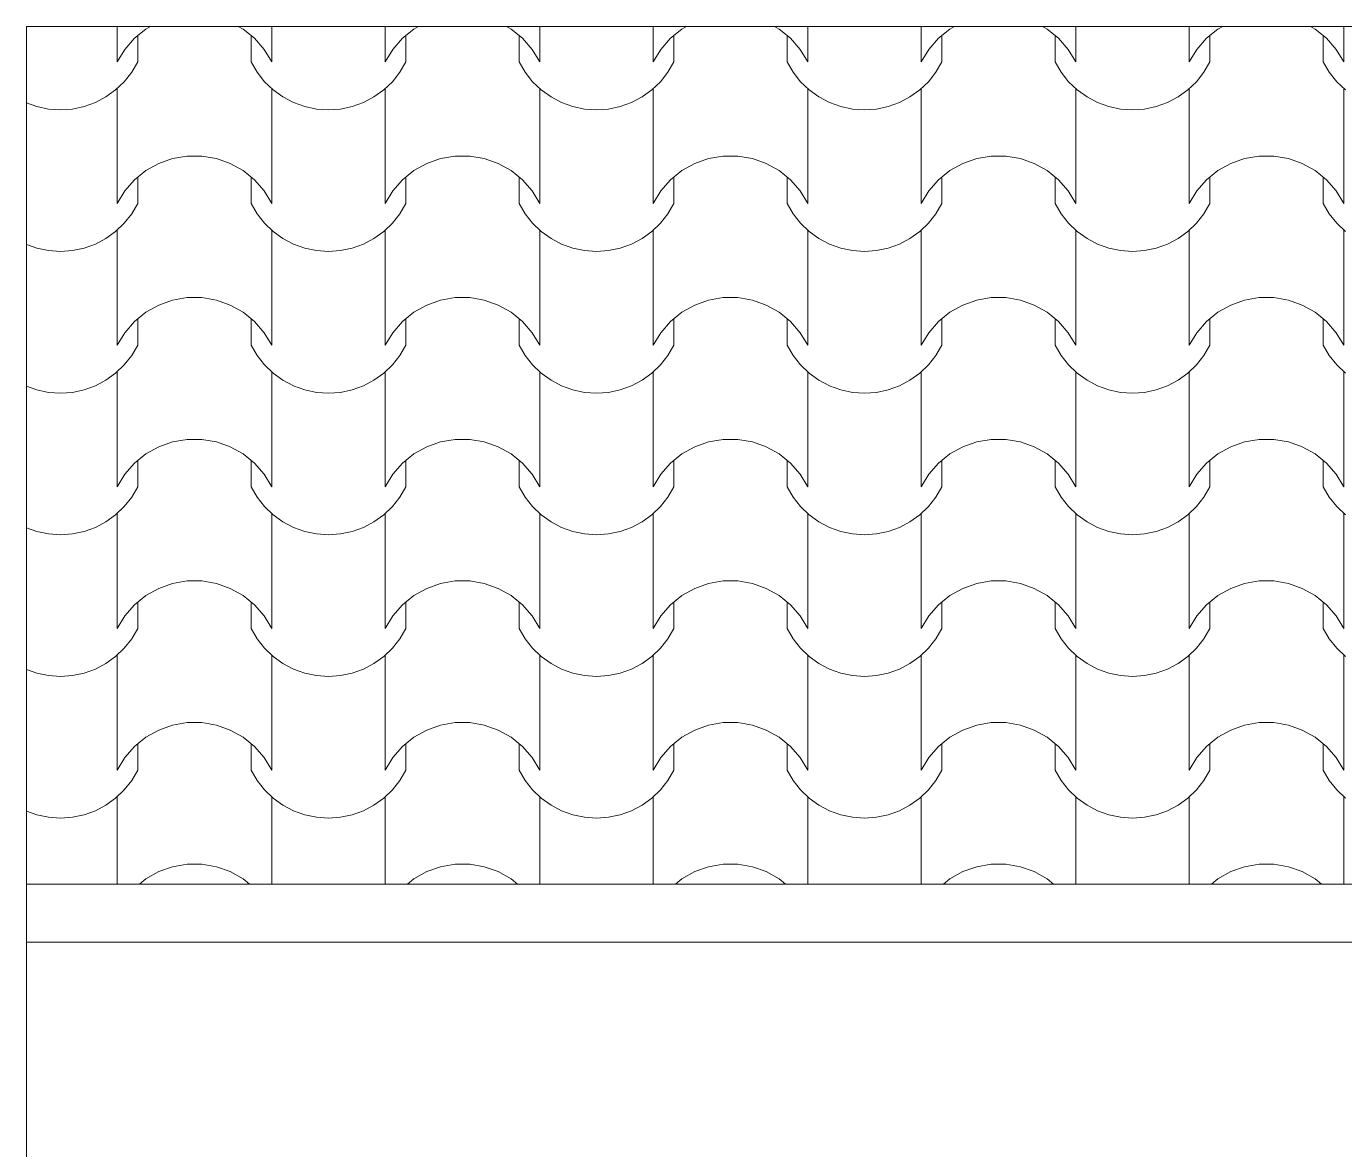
# Model space of a CAD drawing. Header units: millimetres. Extents: x 318905 to 439572, y -5133 to 105868.
# Drawn here: x 430240 to 431639, y 1791 to 2984 of the extents above; entities that cross this region are included whole.
import ezdxf

# ---------------------------------------------------------------- set-up
doc = ezdxf.new("R2010")
doc.units = ezdxf.units.MM
doc.header["$MEASUREMENT"] = 0
for name, color, linetype, lineweight in [('0_Stylo_No__1', 7, 'Continuous', 5), ('2D -  Dessin général_Stylo_No__1', 7, 'Continuous', 5), ('2D -  Dessin général_Stylo_No__2', 8, 'Continuous', 5)]:
    doc.layers.add(name, color=color, linetype=linetype, lineweight=lineweight)
doc.layers.add('OMBRES_Stylo_No__82', color=7, linetype='Continuous', lineweight=13, true_color=0xaaaaaa)

# ---------------------------------------------------------------- blocks, each defined once
blk = doc.blocks.new('*X113')
at = {"layer": 'OMBRES_Stylo_No__82', "linetype": 'Continuous'}
for p, q in [((430336.1, 2983.5), (430336.1, 2945.8)), ((430366.7, 2980.7), (430354.5, 2970.9)), ((430371.7, 2983.5), (430366.7, 2980.7)), ((430469.8, 2980.7), (430464.8, 2983.5)), ((430481.9, 2970.9), (430469.8, 2980.7)), ((430500.4, 2983.5), (430500.4, 2945.8)), ((430620.6, 2983.5), (430620.6, 2945.8)), ((430651.1, 2980.7), (430639, 2970.9)), ((430656.2, 2983.5), (430651.1, 2980.7)), ((430754.3, 2980.7), (430749.3, 2983.5)), ((430766.4, 2970.9), (430754.3, 2980.7)), ((430784.8, 2983.5), (430784.8, 2945.8)), ((430905.1, 2983.5), (430905.1, 2945.8)), ((430935.6, 2980.7), (430923.5, 2970.9)), ((430940.6, 2983.5), (430935.6, 2980.7)), ((431038.8, 2980.7), (431033.8, 2983.5)), ((431050.9, 2970.9), (431038.8, 2980.7)), ((431069.3, 2983.5), (431069.3, 2945.8)), ((431189.6, 2983.5), (431189.6, 2945.8)), ((431220.1, 2980.7), (431208, 2970.9)), ((431225.1, 2983.5), (431220.1, 2980.7)), ((431323.3, 2980.7), (431318.2, 2983.5)), ((431335.4, 2970.9), (431323.3, 2980.7)), ((431353.8, 2983.5), (431353.8, 2945.8)), ((431474, 2983.5), (431474, 2945.8)), ((431504.6, 2980.7), (431492.5, 2970.9)), ((431509.6, 2983.5), (431504.6, 2980.7)), ((431607.7, 2980.7), (431602.7, 2983.5)), ((431619.9, 2970.9), (431607.7, 2980.7)), ((431638.3, 2983.5), (431638.3, 2945.8)), ((430354.5, 2970.9), (430344.3, 2959.1)), ((430358.1, 2973.8), (430358.1, 2945.8)), ((430478.4, 2973.8), (430478.4, 2945.8)), ((430492.2, 2959.1), (430481.9, 2970.9)), ((430639, 2970.9), (430628.7, 2959.1)), ((430642.6, 2973.8), (430642.6, 2945.8)), ((430762.8, 2973.8), (430762.8, 2945.8)), ((430776.7, 2959.1), (430766.4, 2970.9)), ((430923.5, 2970.9), (430913.2, 2959.1)), ((430927.1, 2973.8), (430927.1, 2945.8)), ((431047.3, 2973.8), (431047.3, 2945.8)), ((431061.2, 2959.1), (431050.9, 2970.9)), ((431208, 2970.9), (431197.7, 2959.1)), ((431211.6, 2973.8), (431211.6, 2945.8)), ((431331.8, 2973.8), (431331.8, 2945.8)), ((431345.7, 2959.1), (431335.4, 2970.9)), ((431492.5, 2970.9), (431482.2, 2959.1)), ((431496, 2973.8), (431496, 2945.8)), ((431616.3, 2973.8), (431616.3, 2945.8)), ((431630.1, 2959.1), (431619.9, 2970.9)), ((430344.3, 2959.1), (430336.1, 2945.8)), ((430500.4, 2945.8), (430492.2, 2959.1)), ((430628.7, 2959.1), (430620.6, 2945.8)), ((430784.8, 2945.8), (430776.7, 2959.1)), ((430913.2, 2959.1), (430905.1, 2945.8)), ((431069.3, 2945.8), (431061.2, 2959.1)), ((431197.7, 2959.1), (431189.6, 2945.8)), ((431353.8, 2945.8), (431345.7, 2959.1)), ((431482.2, 2959.1), (431474, 2945.8)), ((431638.3, 2945.8), (431630.1, 2959.1)), ((430351.7, 2934.8), (430358.1, 2945.8)), ((430478.4, 2945.8), (430484.8, 2934.8)), ((430636.2, 2934.8), (430642.6, 2945.8)), ((430762.8, 2945.8), (430769.3, 2934.8)), ((430920.6, 2934.8), (430927.1, 2945.8)), ((431047.3, 2945.8), (431053.8, 2934.8)), ((431205.1, 2934.8), (431211.6, 2945.8)), ((431331.8, 2945.8), (431338.2, 2934.8)), ((431489.6, 2934.8), (431496, 2945.8)), ((431616.3, 2945.8), (431622.7, 2934.8)), ((430334.6, 2916.1), (430343.8, 2924.8)), ((430343.8, 2924.8), (430351.7, 2934.8)), ((430484.8, 2934.8), (430492.7, 2924.8)), ((430492.7, 2924.8), (430501.9, 2916.1)), ((430619.1, 2916.1), (430628.3, 2924.8)), ((430628.3, 2924.8), (430636.2, 2934.8)), ((430769.3, 2934.8), (430777.2, 2924.8)), ((430777.2, 2924.8), (430786.4, 2916.1)), ((430903.6, 2916.1), (430912.8, 2924.8)), ((430912.8, 2924.8), (430920.6, 2934.8)), ((431053.8, 2934.8), (431061.6, 2924.8)), ((431061.6, 2924.8), (431070.8, 2916.1)), ((431188, 2916.1), (431197.2, 2924.8)), ((431197.2, 2924.8), (431205.1, 2934.8)), ((431338.2, 2934.8), (431346.1, 2924.8)), ((431346.1, 2924.8), (431355.3, 2916.1)), ((431472.5, 2916.1), (431481.7, 2924.8)), ((431481.7, 2924.8), (431489.6, 2934.8)), ((431622.7, 2934.8), (431630.6, 2924.8)), ((431630.6, 2924.8), (431639.8, 2916.1)), ((430324.3, 2908.7), (430334.6, 2916.1)), ((430336.1, 2917.4), (430336.1, 2856.4)), ((430500.4, 2917.4), (430500.4, 2856.4)), ((430501.9, 2916.1), (430512.2, 2908.7)), ((430608.8, 2908.7), (430619.1, 2916.1)), ((430620.6, 2917.4), (430620.6, 2856.4)), ((430784.8, 2917.4), (430784.8, 2856.4)), ((430786.4, 2916.1), (430796.7, 2908.7)), ((430893.3, 2908.7), (430903.6, 2916.1)), ((430905.1, 2917.4), (430905.1, 2856.4)), ((431069.3, 2917.4), (431069.3, 2856.4)), ((431070.8, 2916.1), (431081.1, 2908.7)), ((431177.7, 2908.7), (431188, 2916.1)), ((431189.6, 2917.4), (431189.6, 2856.4)), ((431353.8, 2917.4), (431353.8, 2856.4)), ((431355.3, 2916.1), (431365.6, 2908.7)), ((431462.2, 2908.7), (431472.5, 2916.1)), ((431474, 2917.4), (431474, 2856.4)), ((431638.3, 2917.4), (431638.3, 2856.4)), ((430239.8, 2902.4), (430250.9, 2898.4)), ((430250.9, 2898.4), (430263.3, 2895.8)), ((430288.7, 2895.8), (430301.1, 2898.4)), ((430301.1, 2898.4), (430313.1, 2902.7)), ((430313.1, 2902.7), (430324.3, 2908.7)), ((430512.2, 2908.7), (430523.4, 2902.7)), ((430523.4, 2902.7), (430535.4, 2898.4)), ((430535.4, 2898.4), (430547.8, 2895.8)), ((430573.2, 2895.8), (430585.6, 2898.4)), ((430585.6, 2898.4), (430597.5, 2902.7)), ((430597.5, 2902.7), (430608.8, 2908.7)), ((430796.7, 2908.7), (430807.9, 2902.7)), ((430807.9, 2902.7), (430819.9, 2898.4)), ((430819.9, 2898.4), (430832.3, 2895.8)), ((430857.6, 2895.8), (430870.1, 2898.4)), ((430870.1, 2898.4), (430882, 2902.7)), ((430882, 2902.7), (430893.3, 2908.7)), ((431081.1, 2908.7), (431092.4, 2902.7)), ((431092.4, 2902.7), (431104.3, 2898.4)), ((431104.3, 2898.4), (431116.8, 2895.8)), ((431142.1, 2895.8), (431154.5, 2898.4)), ((431154.5, 2898.4), (431166.5, 2902.7)), ((431166.5, 2902.7), (431177.7, 2908.7)), ((431365.6, 2908.7), (431376.9, 2902.7)), ((431376.9, 2902.7), (431388.8, 2898.4)), ((431388.8, 2898.4), (431401.2, 2895.8)), ((431426.6, 2895.8), (431439, 2898.4)), ((431439, 2898.4), (431451, 2902.7)), ((431451, 2902.7), (431462.2, 2908.7)), ((430263.3, 2895.8), (430276, 2894.9)), ((430276, 2894.9), (430288.7, 2895.8)), ((430547.8, 2895.8), (430560.5, 2894.9)), ((430560.5, 2894.9), (430573.2, 2895.8)), ((430832.3, 2895.8), (430845, 2894.9)), ((430845, 2894.9), (430857.6, 2895.8)), ((431116.8, 2895.8), (431129.4, 2894.9)), ((431129.4, 2894.9), (431142.1, 2895.8)), ((431401.2, 2895.8), (431413.9, 2894.9)), ((431413.9, 2894.9), (431426.6, 2895.8)), ((430336.1, 2856.4), (430336.1, 2795.4)), ((430500.4, 2856.4), (430500.4, 2795.4)), ((430620.6, 2856.4), (430620.6, 2795.4)), ((430784.8, 2856.4), (430784.8, 2795.4)), ((430905.1, 2856.4), (430905.1, 2795.4)), ((431069.3, 2856.4), (431069.3, 2795.4)), ((431189.6, 2856.4), (431189.6, 2795.4)), ((431353.8, 2856.4), (431353.8, 2795.4)), ((431474, 2856.4), (431474, 2795.4)), ((431638.3, 2856.4), (431638.3, 2795.4)), ((430395, 2843.3), (430380.3, 2838)), ((430410.4, 2845.9), (430395, 2843.3)), ((430418.2, 2845.9), (430410.4, 2845.9)), ((430426.1, 2845.9), (430418.2, 2845.9)), ((430441.5, 2843.3), (430426.1, 2845.9)), ((430456.2, 2838), (430441.5, 2843.3)), ((430679.5, 2843.3), (430664.8, 2838)), ((430694.9, 2845.9), (430679.5, 2843.3)), ((430702.7, 2845.9), (430694.9, 2845.9)), ((430710.5, 2845.9), (430702.7, 2845.9)), ((430725.9, 2843.3), (430710.5, 2845.9)), ((430740.7, 2838), (430725.9, 2843.3)), ((430964, 2843.3), (430949.3, 2838)), ((430979.4, 2845.9), (430964, 2843.3)), ((430987.2, 2845.9), (430979.4, 2845.9)), ((430995, 2845.9), (430987.2, 2845.9)), ((431010.4, 2843.3), (430995, 2845.9)), ((431025.1, 2838), (431010.4, 2843.3)), ((431248.5, 2843.3), (431233.7, 2838)), ((431263.9, 2845.9), (431248.5, 2843.3)), ((431271.7, 2845.9), (431263.9, 2845.9)), ((431279.5, 2845.9), (431271.7, 2845.9)), ((431294.9, 2843.3), (431279.5, 2845.9)), ((431309.6, 2838), (431294.9, 2843.3)), ((431532.9, 2843.3), (431518.2, 2838)), ((431548.3, 2845.9), (431532.9, 2843.3)), ((431556.2, 2845.9), (431548.3, 2845.9)), ((431564, 2845.9), (431556.2, 2845.9)), ((431579.4, 2843.3), (431564, 2845.9)), ((431594.1, 2838), (431579.4, 2843.3)), ((430366.7, 2830.4), (430354.5, 2820.5)), ((430380.3, 2838), (430366.7, 2830.4)), ((430469.8, 2830.4), (430456.2, 2838)), ((430481.9, 2820.5), (430469.8, 2830.4)), ((430651.1, 2830.4), (430639, 2820.5)), ((430664.8, 2838), (430651.1, 2830.4)), ((430754.3, 2830.4), (430740.7, 2838)), ((430766.4, 2820.5), (430754.3, 2830.4)), ((430935.6, 2830.4), (430923.5, 2820.5)), ((430949.3, 2838), (430935.6, 2830.4)), ((431038.8, 2830.4), (431025.1, 2838)), ((431050.9, 2820.5), (431038.8, 2830.4)), ((431220.1, 2830.4), (431208, 2820.5)), ((431233.7, 2838), (431220.1, 2830.4)), ((431323.3, 2830.4), (431309.6, 2838)), ((431335.4, 2820.5), (431323.3, 2830.4)), ((431504.6, 2830.4), (431492.5, 2820.5)), ((431518.2, 2838), (431504.6, 2830.4)), ((431607.7, 2830.4), (431594.1, 2838)), ((431619.9, 2820.5), (431607.7, 2830.4)), ((430354.5, 2820.5), (430344.3, 2808.8)), ((430358.1, 2823.4), (430358.1, 2795.4)), ((430478.4, 2823.4), (430478.4, 2795.4)), ((430492.2, 2808.8), (430481.9, 2820.5)), ((430639, 2820.5), (430628.7, 2808.8)), ((430642.6, 2823.4), (430642.6, 2795.4)), ((430762.8, 2823.4), (430762.8, 2795.4)), ((430776.7, 2808.8), (430766.4, 2820.5)), ((430923.5, 2820.5), (430913.2, 2808.8)), ((430927.1, 2823.4), (430927.1, 2795.4)), ((431047.3, 2823.4), (431047.3, 2795.4)), ((431061.2, 2808.8), (431050.9, 2820.5)), ((431208, 2820.5), (431197.7, 2808.8)), ((431211.6, 2823.4), (431211.6, 2795.4)), ((431331.8, 2823.4), (431331.8, 2795.4)), ((431345.7, 2808.8), (431335.4, 2820.5)), ((431492.5, 2820.5), (431482.2, 2808.8)), ((431496, 2823.4), (431496, 2795.4)), ((431616.3, 2823.4), (431616.3, 2795.4)), ((431630.1, 2808.8), (431619.9, 2820.5)), ((430344.3, 2808.8), (430336.1, 2795.4)), ((430500.4, 2795.4), (430492.2, 2808.8)), ((430628.7, 2808.8), (430620.6, 2795.4)), ((430784.8, 2795.4), (430776.7, 2808.8)), ((430913.2, 2808.8), (430905.1, 2795.4)), ((431069.3, 2795.4), (431061.2, 2808.8)), ((431197.7, 2808.8), (431189.6, 2795.4)), ((431353.8, 2795.4), (431345.7, 2808.8)), ((431482.2, 2808.8), (431474, 2795.4)), ((431638.3, 2795.4), (431630.1, 2808.8)), ((430343.8, 2774.5), (430351.7, 2784.5)), ((430351.7, 2784.5), (430358.1, 2795.4)), ((430478.4, 2795.4), (430484.8, 2784.5)), ((430484.8, 2784.5), (430492.7, 2774.5)), ((430628.3, 2774.5), (430636.2, 2784.5)), ((430636.2, 2784.5), (430642.6, 2795.4)), ((430762.8, 2795.4), (430769.3, 2784.5)), ((430769.3, 2784.5), (430777.2, 2774.5)), ((430912.8, 2774.5), (430920.6, 2784.5)), ((430920.6, 2784.5), (430927.1, 2795.4)), ((431047.3, 2795.4), (431053.8, 2784.5)), ((431053.8, 2784.5), (431061.6, 2774.5)), ((431197.2, 2774.5), (431205.1, 2784.5)), ((431205.1, 2784.5), (431211.6, 2795.4)), ((431331.8, 2795.4), (431338.2, 2784.5)), ((431338.2, 2784.5), (431346.1, 2774.5)), ((431481.7, 2774.5), (431489.6, 2784.5)), ((431489.6, 2784.5), (431496, 2795.4)), ((431616.3, 2795.4), (431622.7, 2784.5)), ((431622.7, 2784.5), (431630.6, 2774.5)), ((430334.6, 2765.7), (430343.8, 2774.5)), ((430492.7, 2774.5), (430501.9, 2765.7)), ((430619.1, 2765.7), (430628.3, 2774.5)), ((430777.2, 2774.5), (430786.4, 2765.7)), ((430903.6, 2765.7), (430912.8, 2774.5)), ((431061.6, 2774.5), (431070.8, 2765.7)), ((431188, 2765.7), (431197.2, 2774.5)), ((431346.1, 2774.5), (431355.3, 2765.7)), ((431472.5, 2765.7), (431481.7, 2774.5)), ((431630.6, 2774.5), (431639.8, 2765.7)), ((430313.1, 2752.4), (430324.3, 2758.3)), ((430324.3, 2758.3), (430334.6, 2765.7)), ((430336.1, 2767), (430336.1, 2706)), ((430500.4, 2767), (430500.4, 2706)), ((430501.9, 2765.7), (430512.2, 2758.3)), ((430512.2, 2758.3), (430523.4, 2752.4)), ((430597.5, 2752.4), (430608.8, 2758.3)), ((430608.8, 2758.3), (430619.1, 2765.7)), ((430620.6, 2767), (430620.6, 2706)), ((430784.8, 2767), (430784.8, 2706)), ((430786.4, 2765.7), (430796.7, 2758.3)), ((430796.7, 2758.3), (430807.9, 2752.4)), ((430882, 2752.4), (430893.3, 2758.3)), ((430893.3, 2758.3), (430903.6, 2765.7)), ((430905.1, 2767), (430905.1, 2706)), ((431069.3, 2767), (431069.3, 2706)), ((431070.8, 2765.7), (431081.1, 2758.3)), ((431081.1, 2758.3), (431092.4, 2752.4)), ((431166.5, 2752.4), (431177.7, 2758.3)), ((431177.7, 2758.3), (431188, 2765.7)), ((431189.6, 2767), (431189.6, 2706)), ((431353.8, 2767), (431353.8, 2706)), ((431355.3, 2765.7), (431365.6, 2758.3)), ((431365.6, 2758.3), (431376.9, 2752.4)), ((431451, 2752.4), (431462.2, 2758.3)), ((431462.2, 2758.3), (431472.5, 2765.7)), ((431474, 2767), (431474, 2706)), ((431638.3, 2767), (431638.3, 2706)), ((430239.8, 2752.1), (430250.9, 2748.1)), ((430250.9, 2748.1), (430263.3, 2745.5)), ((430263.3, 2745.5), (430276, 2744.6)), ((430276, 2744.6), (430288.7, 2745.5)), ((430288.7, 2745.5), (430301.1, 2748.1)), ((430301.1, 2748.1), (430313.1, 2752.4)), ((430523.4, 2752.4), (430535.4, 2748.1)), ((430535.4, 2748.1), (430547.8, 2745.5)), ((430547.8, 2745.5), (430560.5, 2744.6)), ((430560.5, 2744.6), (430573.2, 2745.5)), ((430573.2, 2745.5), (430585.6, 2748.1)), ((430585.6, 2748.1), (430597.5, 2752.4)), ((430807.9, 2752.4), (430819.9, 2748.1)), ((430819.9, 2748.1), (430832.3, 2745.5)), ((430832.3, 2745.5), (430845, 2744.6)), ((430845, 2744.6), (430857.6, 2745.5)), ((430857.6, 2745.5), (430870.1, 2748.1)), ((430870.1, 2748.1), (430882, 2752.4)), ((431092.4, 2752.4), (431104.3, 2748.1)), ((431104.3, 2748.1), (431116.8, 2745.5)), ((431116.8, 2745.5), (431129.4, 2744.6)), ((431129.4, 2744.6), (431142.1, 2745.5)), ((431142.1, 2745.5), (431154.5, 2748.1)), ((431154.5, 2748.1), (431166.5, 2752.4)), ((431376.9, 2752.4), (431388.8, 2748.1)), ((431388.8, 2748.1), (431401.2, 2745.5)), ((431401.2, 2745.5), (431413.9, 2744.6)), ((431413.9, 2744.6), (431426.6, 2745.5)), ((431426.6, 2745.5), (431439, 2748.1)), ((431439, 2748.1), (431451, 2752.4)), ((430336.1, 2706), (430336.1, 2645.1)), ((430500.4, 2706), (430500.4, 2645.1)), ((430620.6, 2706), (430620.6, 2645.1)), ((430784.8, 2706), (430784.8, 2645.1)), ((430905.1, 2706), (430905.1, 2645.1)), ((431069.3, 2706), (431069.3, 2645.1)), ((431189.6, 2706), (431189.6, 2645.1)), ((431353.8, 2706), (431353.8, 2645.1)), ((431474, 2706), (431474, 2645.1)), ((431638.3, 2706), (431638.3, 2645.1)), ((430380.3, 2687.7), (430366.7, 2680.1)), ((430395, 2692.9), (430380.3, 2687.7)), ((430410.4, 2695.6), (430395, 2692.9)), ((430418.2, 2695.6), (430410.4, 2695.6)), ((430426.1, 2695.6), (430418.2, 2695.6)), ((430441.5, 2692.9), (430426.1, 2695.6)), ((430456.2, 2687.7), (430441.5, 2692.9)), ((430469.8, 2680.1), (430456.2, 2687.7)), ((430664.8, 2687.7), (430651.1, 2680.1)), ((430679.5, 2692.9), (430664.8, 2687.7)), ((430694.9, 2695.6), (430679.5, 2692.9)), ((430702.7, 2695.6), (430694.9, 2695.6)), ((430710.5, 2695.6), (430702.7, 2695.6)), ((430725.9, 2692.9), (430710.5, 2695.6)), ((430740.7, 2687.7), (430725.9, 2692.9)), ((430754.3, 2680.1), (430740.7, 2687.7)), ((430949.3, 2687.7), (430935.6, 2680.1)), ((430964, 2692.9), (430949.3, 2687.7)), ((430979.4, 2695.6), (430964, 2692.9)), ((430987.2, 2695.6), (430979.4, 2695.6)), ((430995, 2695.6), (430987.2, 2695.6)), ((431010.4, 2692.9), (430995, 2695.6)), ((431025.1, 2687.7), (431010.4, 2692.9)), ((431038.8, 2680.1), (431025.1, 2687.7)), ((431233.7, 2687.7), (431220.1, 2680.1)), ((431248.5, 2692.9), (431233.7, 2687.7)), ((431263.9, 2695.6), (431248.5, 2692.9)), ((431271.7, 2695.6), (431263.9, 2695.6)), ((431279.5, 2695.6), (431271.7, 2695.6)), ((431294.9, 2692.9), (431279.5, 2695.6)), ((431309.6, 2687.7), (431294.9, 2692.9)), ((431323.3, 2680.1), (431309.6, 2687.7)), ((431518.2, 2687.7), (431504.6, 2680.1)), ((431532.9, 2692.9), (431518.2, 2687.7)), ((431548.3, 2695.6), (431532.9, 2692.9)), ((431556.2, 2695.6), (431548.3, 2695.6)), ((431564, 2695.6), (431556.2, 2695.6)), ((431579.4, 2692.9), (431564, 2695.6)), ((431594.1, 2687.7), (431579.4, 2692.9)), ((431607.7, 2680.1), (431594.1, 2687.7)), ((430366.7, 2680.1), (430354.5, 2670.2)), ((430358.1, 2673.1), (430358.1, 2645.1)), ((430481.9, 2670.2), (430469.8, 2680.1)), ((430478.4, 2673.1), (430478.4, 2645.1)), ((430651.1, 2680.1), (430639, 2670.2)), ((430642.6, 2673.1), (430642.6, 2645.1)), ((430766.4, 2670.2), (430754.3, 2680.1)), ((430762.8, 2673.1), (430762.8, 2645.1)), ((430935.6, 2680.1), (430923.5, 2670.2)), ((430927.1, 2673.1), (430927.1, 2645.1)), ((431050.9, 2670.2), (431038.8, 2680.1)), ((431047.3, 2673.1), (431047.3, 2645.1)), ((431220.1, 2680.1), (431208, 2670.2)), ((431211.6, 2673.1), (431211.6, 2645.1)), ((431335.4, 2670.2), (431323.3, 2680.1)), ((431331.8, 2673.1), (431331.8, 2645.1)), ((431504.6, 2680.1), (431492.5, 2670.2)), ((431496, 2673.1), (431496, 2645.1)), ((431619.9, 2670.2), (431607.7, 2680.1)), ((431616.3, 2673.1), (431616.3, 2645.1)), ((430354.5, 2670.2), (430344.3, 2658.4)), ((430492.2, 2658.4), (430481.9, 2670.2)), ((430639, 2670.2), (430628.7, 2658.4)), ((430776.7, 2658.4), (430766.4, 2670.2)), ((430923.5, 2670.2), (430913.2, 2658.4)), ((431061.2, 2658.4), (431050.9, 2670.2)), ((431208, 2670.2), (431197.7, 2658.4)), ((431345.7, 2658.4), (431335.4, 2670.2)), ((431492.5, 2670.2), (431482.2, 2658.4)), ((431630.1, 2658.4), (431619.9, 2670.2)), ((430344.3, 2658.4), (430336.1, 2645.1)), ((430351.7, 2634.1), (430358.1, 2645.1)), ((430478.4, 2645.1), (430484.8, 2634.1)), ((430500.4, 2645.1), (430492.2, 2658.4)), ((430628.7, 2658.4), (430620.6, 2645.1)), ((430636.2, 2634.1), (430642.6, 2645.1)), ((430762.8, 2645.1), (430769.3, 2634.1)), ((430784.8, 2645.1), (430776.7, 2658.4)), ((430913.2, 2658.4), (430905.1, 2645.1)), ((430920.6, 2634.1), (430927.1, 2645.1)), ((431047.3, 2645.1), (431053.8, 2634.1)), ((431069.3, 2645.1), (431061.2, 2658.4)), ((431197.7, 2658.4), (431189.6, 2645.1)), ((431205.1, 2634.1), (431211.6, 2645.1)), ((431331.8, 2645.1), (431338.2, 2634.1)), ((431353.8, 2645.1), (431345.7, 2658.4)), ((431482.2, 2658.4), (431474, 2645.1)), ((431489.6, 2634.1), (431496, 2645.1)), ((431616.3, 2645.1), (431622.7, 2634.1)), ((431638.3, 2645.1), (431630.1, 2658.4)), ((430343.8, 2624.2), (430351.7, 2634.1)), ((430484.8, 2634.1), (430492.7, 2624.2)), ((430628.3, 2624.2), (430636.2, 2634.1)), ((430769.3, 2634.1), (430777.2, 2624.2)), ((430912.8, 2624.2), (430920.6, 2634.1)), ((431053.8, 2634.1), (431061.6, 2624.2)), ((431197.2, 2624.2), (431205.1, 2634.1)), ((431338.2, 2634.1), (431346.1, 2624.2)), ((431481.7, 2624.2), (431489.6, 2634.1)), ((431622.7, 2634.1), (431630.6, 2624.2)), ((430334.6, 2615.4), (430343.8, 2624.2)), ((430336.1, 2616.7), (430336.1, 2555.7)), ((430492.7, 2624.2), (430501.9, 2615.4)), ((430500.4, 2616.7), (430500.4, 2555.7)), ((430619.1, 2615.4), (430628.3, 2624.2)), ((430620.6, 2616.7), (430620.6, 2555.7)), ((430777.2, 2624.2), (430786.4, 2615.4)), ((430784.8, 2616.7), (430784.8, 2555.7)), ((430903.6, 2615.4), (430912.8, 2624.2)), ((430905.1, 2616.7), (430905.1, 2555.7)), ((431061.6, 2624.2), (431070.8, 2615.4)), ((431069.3, 2616.7), (431069.3, 2555.7)), ((431188, 2615.4), (431197.2, 2624.2)), ((431189.6, 2616.7), (431189.6, 2555.7)), ((431346.1, 2624.2), (431355.3, 2615.4)), ((431353.8, 2616.7), (431353.8, 2555.7)), ((431472.5, 2615.4), (431481.7, 2624.2)), ((431474, 2616.7), (431474, 2555.7)), ((431630.6, 2624.2), (431639.8, 2615.4)), ((431638.3, 2616.7), (431638.3, 2555.7)), ((430313.1, 2602.1), (430324.3, 2608)), ((430324.3, 2608), (430334.6, 2615.4)), ((430501.9, 2615.4), (430512.2, 2608)), ((430512.2, 2608), (430523.4, 2602.1)), ((430597.5, 2602.1), (430608.8, 2608)), ((430608.8, 2608), (430619.1, 2615.4)), ((430786.4, 2615.4), (430796.7, 2608)), ((430796.7, 2608), (430807.9, 2602.1)), ((430882, 2602.1), (430893.3, 2608)), ((430893.3, 2608), (430903.6, 2615.4)), ((431070.8, 2615.4), (431081.1, 2608)), ((431081.1, 2608), (431092.4, 2602.1)), ((431166.5, 2602.1), (431177.7, 2608)), ((431177.7, 2608), (431188, 2615.4)), ((431355.3, 2615.4), (431365.6, 2608)), ((431365.6, 2608), (431376.9, 2602.1)), ((431451, 2602.1), (431462.2, 2608)), ((431462.2, 2608), (431472.5, 2615.4)), ((430239.8, 2601.7), (430250.9, 2597.7)), ((430250.9, 2597.7), (430263.3, 2595.1)), ((430263.3, 2595.1), (430276, 2594.2)), ((430276, 2594.2), (430288.7, 2595.1)), ((430288.7, 2595.1), (430301.1, 2597.7)), ((430301.1, 2597.7), (430313.1, 2602.1)), ((430523.4, 2602.1), (430535.4, 2597.7)), ((430535.4, 2597.7), (430547.8, 2595.1)), ((430547.8, 2595.1), (430560.5, 2594.2)), ((430560.5, 2594.2), (430573.2, 2595.1)), ((430573.2, 2595.1), (430585.6, 2597.7)), ((430585.6, 2597.7), (430597.5, 2602.1)), ((430807.9, 2602.1), (430819.9, 2597.7)), ((430819.9, 2597.7), (430832.3, 2595.1)), ((430832.3, 2595.1), (430845, 2594.2)), ((430845, 2594.2), (430857.6, 2595.1)), ((430857.6, 2595.1), (430870.1, 2597.7)), ((430870.1, 2597.7), (430882, 2602.1)), ((431092.4, 2602.1), (431104.3, 2597.7)), ((431104.3, 2597.7), (431116.8, 2595.1)), ((431116.8, 2595.1), (431129.4, 2594.2)), ((431129.4, 2594.2), (431142.1, 2595.1)), ((431142.1, 2595.1), (431154.5, 2597.7)), ((431154.5, 2597.7), (431166.5, 2602.1)), ((431376.9, 2602.1), (431388.8, 2597.7)), ((431388.8, 2597.7), (431401.2, 2595.1)), ((431401.2, 2595.1), (431413.9, 2594.2)), ((431413.9, 2594.2), (431426.6, 2595.1)), ((431426.6, 2595.1), (431439, 2597.7)), ((431439, 2597.7), (431451, 2602.1)), ((430336.1, 2555.7), (430336.1, 2494.7)), ((430500.4, 2555.7), (430500.4, 2494.7)), ((430620.6, 2555.7), (430620.6, 2494.7)), ((430784.8, 2555.7), (430784.8, 2494.7)), ((430905.1, 2555.7), (430905.1, 2494.7)), ((431069.3, 2555.7), (431069.3, 2494.7)), ((431189.6, 2555.7), (431189.6, 2494.7)), ((431353.8, 2555.7), (431353.8, 2494.7)), ((431474, 2555.7), (431474, 2494.7)), ((431638.3, 2555.7), (431638.3, 2494.7)), ((430380.3, 2537.4), (430366.7, 2529.7)), ((430395, 2542.6), (430380.3, 2537.4)), ((430410.4, 2545.2), (430395, 2542.6)), ((430418.2, 2545.2), (430410.4, 2545.2)), ((430426.1, 2545.2), (430418.2, 2545.2)), ((430441.5, 2542.6), (430426.1, 2545.2)), ((430456.2, 2537.4), (430441.5, 2542.6)), ((430469.8, 2529.7), (430456.2, 2537.4)), ((430664.8, 2537.4), (430651.1, 2529.7)), ((430679.5, 2542.6), (430664.8, 2537.4)), ((430694.9, 2545.2), (430679.5, 2542.6)), ((430702.7, 2545.2), (430694.9, 2545.2)), ((430710.5, 2545.2), (430702.7, 2545.2)), ((430725.9, 2542.6), (430710.5, 2545.2)), ((430740.7, 2537.4), (430725.9, 2542.6)), ((430754.3, 2529.7), (430740.7, 2537.4)), ((430949.3, 2537.4), (430935.6, 2529.7)), ((430964, 2542.6), (430949.3, 2537.4)), ((430979.4, 2545.2), (430964, 2542.6)), ((430987.2, 2545.2), (430979.4, 2545.2)), ((430995, 2545.2), (430987.2, 2545.2)), ((431010.4, 2542.6), (430995, 2545.2)), ((431025.1, 2537.4), (431010.4, 2542.6)), ((431038.8, 2529.7), (431025.1, 2537.4)), ((431233.7, 2537.4), (431220.1, 2529.7)), ((431248.5, 2542.6), (431233.7, 2537.4)), ((431263.9, 2545.2), (431248.5, 2542.6)), ((431271.7, 2545.2), (431263.9, 2545.2)), ((431279.5, 2545.2), (431271.7, 2545.2)), ((431294.9, 2542.6), (431279.5, 2545.2)), ((431309.6, 2537.4), (431294.9, 2542.6)), ((431323.3, 2529.7), (431309.6, 2537.4)), ((431518.2, 2537.4), (431504.6, 2529.7)), ((431532.9, 2542.6), (431518.2, 2537.4)), ((431548.3, 2545.2), (431532.9, 2542.6)), ((431556.2, 2545.2), (431548.3, 2545.2)), ((431564, 2545.2), (431556.2, 2545.2)), ((431579.4, 2542.6), (431564, 2545.2)), ((431594.1, 2537.4), (431579.4, 2542.6)), ((431607.7, 2529.7), (431594.1, 2537.4)), ((430354.5, 2519.9), (430344.3, 2508.1)), ((430366.7, 2529.7), (430354.5, 2519.9)), ((430358.1, 2522.8), (430358.1, 2494.7)), ((430481.9, 2519.9), (430469.8, 2529.7)), ((430478.4, 2522.8), (430478.4, 2494.7)), ((430492.2, 2508.1), (430481.9, 2519.9)), ((430639, 2519.9), (430628.7, 2508.1)), ((430651.1, 2529.7), (430639, 2519.9)), ((430642.6, 2522.8), (430642.6, 2494.7)), ((430766.4, 2519.9), (430754.3, 2529.7)), ((430762.8, 2522.8), (430762.8, 2494.7)), ((430776.7, 2508.1), (430766.4, 2519.9)), ((430923.5, 2519.9), (430913.2, 2508.1)), ((430935.6, 2529.7), (430923.5, 2519.9)), ((430927.1, 2522.8), (430927.1, 2494.7)), ((431050.9, 2519.9), (431038.8, 2529.7)), ((431047.3, 2522.8), (431047.3, 2494.7)), ((431061.2, 2508.1), (431050.9, 2519.9)), ((431208, 2519.9), (431197.7, 2508.1)), ((431220.1, 2529.7), (431208, 2519.9)), ((431211.6, 2522.8), (431211.6, 2494.7)), ((431335.4, 2519.9), (431323.3, 2529.7)), ((431331.8, 2522.8), (431331.8, 2494.7)), ((431345.7, 2508.1), (431335.4, 2519.9)), ((431492.5, 2519.9), (431482.2, 2508.1)), ((431504.6, 2529.7), (431492.5, 2519.9)), ((431496, 2522.8), (431496, 2494.7)), ((431619.9, 2519.9), (431607.7, 2529.7)), ((431616.3, 2522.8), (431616.3, 2494.7)), ((431630.1, 2508.1), (431619.9, 2519.9)), ((430344.3, 2508.1), (430336.1, 2494.7)), ((430500.4, 2494.7), (430492.2, 2508.1)), ((430628.7, 2508.1), (430620.6, 2494.7)), ((430784.8, 2494.7), (430776.7, 2508.1)), ((430913.2, 2508.1), (430905.1, 2494.7)), ((431069.3, 2494.7), (431061.2, 2508.1)), ((431197.7, 2508.1), (431189.6, 2494.7)), ((431353.8, 2494.7), (431345.7, 2508.1)), ((431482.2, 2508.1), (431474, 2494.7)), ((431638.3, 2494.7), (431630.1, 2508.1)), ((430351.7, 2483.8), (430358.1, 2494.7)), ((430478.4, 2494.7), (430484.8, 2483.8)), ((430636.2, 2483.8), (430642.6, 2494.7)), ((430762.8, 2494.7), (430769.3, 2483.8)), ((430920.6, 2483.8), (430927.1, 2494.7)), ((431047.3, 2494.7), (431053.8, 2483.8)), ((431205.1, 2483.8), (431211.6, 2494.7)), ((431331.8, 2494.7), (431338.2, 2483.8)), ((431489.6, 2483.8), (431496, 2494.7)), ((431616.3, 2494.7), (431622.7, 2483.8)), ((430343.8, 2473.8), (430351.7, 2483.8)), ((430484.8, 2483.8), (430492.7, 2473.8)), ((430628.3, 2473.8), (430636.2, 2483.8)), ((430769.3, 2483.8), (430777.2, 2473.8)), ((430912.8, 2473.8), (430920.6, 2483.8)), ((431053.8, 2483.8), (431061.6, 2473.8)), ((431197.2, 2473.8), (431205.1, 2483.8)), ((431338.2, 2483.8), (431346.1, 2473.8)), ((431481.7, 2473.8), (431489.6, 2483.8)), ((431622.7, 2483.8), (431630.6, 2473.8)), ((430324.3, 2457.6), (430334.6, 2465.1)), ((430334.6, 2465.1), (430343.8, 2473.8)), ((430336.1, 2466.3), (430336.1, 2405.4)), ((430492.7, 2473.8), (430501.9, 2465.1)), ((430500.4, 2466.3), (430500.4, 2405.4)), ((430501.9, 2465.1), (430512.2, 2457.6)), ((430608.8, 2457.6), (430619.1, 2465.1)), ((430619.1, 2465.1), (430628.3, 2473.8)), ((430620.6, 2466.3), (430620.6, 2405.4)), ((430777.2, 2473.8), (430786.4, 2465.1)), ((430784.8, 2466.3), (430784.8, 2405.4)), ((430786.4, 2465.1), (430796.7, 2457.6)), ((430893.3, 2457.6), (430903.6, 2465.1)), ((430903.6, 2465.1), (430912.8, 2473.8)), ((430905.1, 2466.3), (430905.1, 2405.4)), ((431061.6, 2473.8), (431070.8, 2465.1)), ((431069.3, 2466.3), (431069.3, 2405.4)), ((431070.8, 2465.1), (431081.1, 2457.6)), ((431177.7, 2457.6), (431188, 2465.1)), ((431188, 2465.1), (431197.2, 2473.8)), ((431189.6, 2466.3), (431189.6, 2405.4)), ((431346.1, 2473.8), (431355.3, 2465.1)), ((431353.8, 2466.3), (431353.8, 2405.4)), ((431355.3, 2465.1), (431365.6, 2457.6)), ((431462.2, 2457.6), (431472.5, 2465.1)), ((431472.5, 2465.1), (431481.7, 2473.8)), ((431474, 2466.3), (431474, 2405.4)), ((431630.6, 2473.8), (431639.8, 2465.1)), ((431638.3, 2466.3), (431638.3, 2405.4)), ((430239.8, 2451.4), (430250.9, 2447.4)), ((430301.1, 2447.4), (430313.1, 2451.7)), ((430313.1, 2451.7), (430324.3, 2457.6)), ((430512.2, 2457.6), (430523.4, 2451.7)), ((430523.4, 2451.7), (430535.4, 2447.4)), ((430585.6, 2447.4), (430597.5, 2451.7)), ((430597.5, 2451.7), (430608.8, 2457.6)), ((430796.7, 2457.6), (430807.9, 2451.7)), ((430807.9, 2451.7), (430819.9, 2447.4)), ((430870.1, 2447.4), (430882, 2451.7)), ((430882, 2451.7), (430893.3, 2457.6)), ((431081.1, 2457.6), (431092.4, 2451.7)), ((431092.4, 2451.7), (431104.3, 2447.4)), ((431154.5, 2447.4), (431166.5, 2451.7)), ((431166.5, 2451.7), (431177.7, 2457.6)), ((431365.6, 2457.6), (431376.9, 2451.7)), ((431376.9, 2451.7), (431388.8, 2447.4)), ((431439, 2447.4), (431451, 2451.7)), ((431451, 2451.7), (431462.2, 2457.6)), ((430250.9, 2447.4), (430263.3, 2444.8)), ((430263.3, 2444.8), (430276, 2443.9)), ((430276, 2443.9), (430288.7, 2444.8)), ((430288.7, 2444.8), (430301.1, 2447.4)), ((430535.4, 2447.4), (430547.8, 2444.8)), ((430547.8, 2444.8), (430560.5, 2443.9)), ((430560.5, 2443.9), (430573.2, 2444.8)), ((430573.2, 2444.8), (430585.6, 2447.4)), ((430819.9, 2447.4), (430832.3, 2444.8)), ((430832.3, 2444.8), (430845, 2443.9)), ((430845, 2443.9), (430857.6, 2444.8)), ((430857.6, 2444.8), (430870.1, 2447.4)), ((431104.3, 2447.4), (431116.8, 2444.8)), ((431116.8, 2444.8), (431129.4, 2443.9)), ((431129.4, 2443.9), (431142.1, 2444.8)), ((431142.1, 2444.8), (431154.5, 2447.4)), ((431388.8, 2447.4), (431401.2, 2444.8)), ((431401.2, 2444.8), (431413.9, 2443.9)), ((431413.9, 2443.9), (431426.6, 2444.8)), ((431426.6, 2444.8), (431439, 2447.4)), ((430336.1, 2405.4), (430336.1, 2344.4)), ((430410.4, 2394.9), (430395, 2392.3)), ((430418.2, 2394.9), (430410.4, 2394.9)), ((430426.1, 2394.9), (430418.2, 2394.9)), ((430441.5, 2392.3), (430426.1, 2394.9)), ((430500.4, 2405.4), (430500.4, 2344.4)), ((430620.6, 2405.4), (430620.6, 2344.4)), ((430694.9, 2394.9), (430679.5, 2392.3)), ((430702.7, 2394.9), (430694.9, 2394.9)), ((430710.5, 2394.9), (430702.7, 2394.9)), ((430725.9, 2392.3), (430710.5, 2394.9)), ((430784.8, 2405.4), (430784.8, 2344.4)), ((430905.1, 2405.4), (430905.1, 2344.4)), ((430979.4, 2394.9), (430964, 2392.3)), ((430987.2, 2394.9), (430979.4, 2394.9)), ((430995, 2394.9), (430987.2, 2394.9)), ((431010.4, 2392.3), (430995, 2394.9)), ((431069.3, 2405.4), (431069.3, 2344.4)), ((431189.6, 2405.4), (431189.6, 2344.4)), ((431263.9, 2394.9), (431248.5, 2392.3)), ((431271.7, 2394.9), (431263.9, 2394.9)), ((431279.5, 2394.9), (431271.7, 2394.9)), ((431294.9, 2392.3), (431279.5, 2394.9)), ((431353.8, 2405.4), (431353.8, 2344.4)), ((431474, 2405.4), (431474, 2344.4)), ((431548.3, 2394.9), (431532.9, 2392.3)), ((431556.2, 2394.9), (431548.3, 2394.9)), ((431564, 2394.9), (431556.2, 2394.9)), ((431579.4, 2392.3), (431564, 2394.9)), ((431638.3, 2405.4), (431638.3, 2344.4)), ((430366.7, 2379.4), (430354.5, 2369.5)), ((430380.3, 2387), (430366.7, 2379.4)), ((430395, 2392.3), (430380.3, 2387)), ((430456.2, 2387), (430441.5, 2392.3)), ((430469.8, 2379.4), (430456.2, 2387)), ((430481.9, 2369.5), (430469.8, 2379.4)), ((430651.1, 2379.4), (430639, 2369.5)), ((430664.8, 2387), (430651.1, 2379.4)), ((430679.5, 2392.3), (430664.8, 2387)), ((430740.7, 2387), (430725.9, 2392.3)), ((430754.3, 2379.4), (430740.7, 2387)), ((430766.4, 2369.5), (430754.3, 2379.4)), ((430935.6, 2379.4), (430923.5, 2369.5)), ((430949.3, 2387), (430935.6, 2379.4)), ((430964, 2392.3), (430949.3, 2387)), ((431025.1, 2387), (431010.4, 2392.3)), ((431038.8, 2379.4), (431025.1, 2387)), ((431050.9, 2369.5), (431038.8, 2379.4)), ((431220.1, 2379.4), (431208, 2369.5)), ((431233.7, 2387), (431220.1, 2379.4)), ((431248.5, 2392.3), (431233.7, 2387)), ((431309.6, 2387), (431294.9, 2392.3)), ((431323.3, 2379.4), (431309.6, 2387)), ((431335.4, 2369.5), (431323.3, 2379.4)), ((431504.6, 2379.4), (431492.5, 2369.5)), ((431518.2, 2387), (431504.6, 2379.4)), ((431532.9, 2392.3), (431518.2, 2387)), ((431594.1, 2387), (431579.4, 2392.3)), ((431607.7, 2379.4), (431594.1, 2387)), ((431619.9, 2369.5), (431607.7, 2379.4)), ((430354.5, 2369.5), (430344.3, 2357.8)), ((430358.1, 2372.4), (430358.1, 2344.4)), ((430478.4, 2372.4), (430478.4, 2344.4)), ((430492.2, 2357.8), (430481.9, 2369.5)), ((430639, 2369.5), (430628.7, 2357.8)), ((430642.6, 2372.4), (430642.6, 2344.4)), ((430762.8, 2372.4), (430762.8, 2344.4)), ((430776.7, 2357.8), (430766.4, 2369.5)), ((430923.5, 2369.5), (430913.2, 2357.8)), ((430927.1, 2372.4), (430927.1, 2344.4)), ((431047.3, 2372.4), (431047.3, 2344.4)), ((431061.2, 2357.8), (431050.9, 2369.5)), ((431208, 2369.5), (431197.7, 2357.8)), ((431211.6, 2372.4), (431211.6, 2344.4)), ((431331.8, 2372.4), (431331.8, 2344.4)), ((431345.7, 2357.8), (431335.4, 2369.5)), ((431492.5, 2369.5), (431482.2, 2357.8)), ((431496, 2372.4), (431496, 2344.4)), ((431616.3, 2372.4), (431616.3, 2344.4)), ((431630.1, 2357.8), (431619.9, 2369.5)), ((430344.3, 2357.8), (430336.1, 2344.4)), ((430500.4, 2344.4), (430492.2, 2357.8)), ((430628.7, 2357.8), (430620.6, 2344.4)), ((430784.8, 2344.4), (430776.7, 2357.8)), ((430913.2, 2357.8), (430905.1, 2344.4)), ((431069.3, 2344.4), (431061.2, 2357.8)), ((431197.7, 2357.8), (431189.6, 2344.4)), ((431353.8, 2344.4), (431345.7, 2357.8)), ((431482.2, 2357.8), (431474, 2344.4)), ((431638.3, 2344.4), (431630.1, 2357.8)), ((430351.7, 2333.5), (430358.1, 2344.4)), ((430478.4, 2344.4), (430484.8, 2333.5)), ((430636.2, 2333.5), (430642.6, 2344.4)), ((430762.8, 2344.4), (430769.3, 2333.5)), ((430920.6, 2333.5), (430927.1, 2344.4)), ((431047.3, 2344.4), (431053.8, 2333.5)), ((431205.1, 2333.5), (431211.6, 2344.4)), ((431331.8, 2344.4), (431338.2, 2333.5)), ((431489.6, 2333.5), (431496, 2344.4)), ((431616.3, 2344.4), (431622.7, 2333.5)), ((430334.6, 2314.7), (430343.8, 2323.5)), ((430343.8, 2323.5), (430351.7, 2333.5)), ((430484.8, 2333.5), (430492.7, 2323.5)), ((430492.7, 2323.5), (430501.9, 2314.7)), ((430619.1, 2314.7), (430628.3, 2323.5)), ((430628.3, 2323.5), (430636.2, 2333.5)), ((430769.3, 2333.5), (430777.2, 2323.5)), ((430777.2, 2323.5), (430786.4, 2314.7)), ((430903.6, 2314.7), (430912.8, 2323.5)), ((430912.8, 2323.5), (430920.6, 2333.5)), ((431053.8, 2333.5), (431061.6, 2323.5)), ((431061.6, 2323.5), (431070.8, 2314.7)), ((431188, 2314.7), (431197.2, 2323.5)), ((431197.2, 2323.5), (431205.1, 2333.5)), ((431338.2, 2333.5), (431346.1, 2323.5)), ((431346.1, 2323.5), (431355.3, 2314.7)), ((431472.5, 2314.7), (431481.7, 2323.5)), ((431481.7, 2323.5), (431489.6, 2333.5)), ((431622.7, 2333.5), (431630.6, 2323.5)), ((431630.6, 2323.5), (431639.8, 2314.7)), ((430324.3, 2307.3), (430334.6, 2314.7)), ((430336.1, 2316), (430336.1, 2255)), ((430500.4, 2316), (430500.4, 2255)), ((430501.9, 2314.7), (430512.2, 2307.3)), ((430608.8, 2307.3), (430619.1, 2314.7)), ((430620.6, 2316), (430620.6, 2255)), ((430784.8, 2316), (430784.8, 2255)), ((430786.4, 2314.7), (430796.7, 2307.3)), ((430893.3, 2307.3), (430903.6, 2314.7)), ((430905.1, 2316), (430905.1, 2255)), ((431069.3, 2316), (431069.3, 2255)), ((431070.8, 2314.7), (431081.1, 2307.3)), ((431177.7, 2307.3), (431188, 2314.7)), ((431189.6, 2316), (431189.6, 2255)), ((431353.8, 2316), (431353.8, 2255)), ((431355.3, 2314.7), (431365.6, 2307.3)), ((431462.2, 2307.3), (431472.5, 2314.7)), ((431474, 2316), (431474, 2255)), ((431638.3, 2316), (431638.3, 2255)), ((430239.8, 2301.1), (430250.9, 2297.1)), ((430250.9, 2297.1), (430263.3, 2294.5)), ((430288.7, 2294.5), (430301.1, 2297.1)), ((430301.1, 2297.1), (430313.1, 2301.4)), ((430313.1, 2301.4), (430324.3, 2307.3)), ((430512.2, 2307.3), (430523.4, 2301.4)), ((430523.4, 2301.4), (430535.4, 2297.1)), ((430535.4, 2297.1), (430547.8, 2294.5)), ((430573.2, 2294.5), (430585.6, 2297.1)), ((430585.6, 2297.1), (430597.5, 2301.4)), ((430597.5, 2301.4), (430608.8, 2307.3)), ((430796.7, 2307.3), (430807.9, 2301.4)), ((430807.9, 2301.4), (430819.9, 2297.1)), ((430819.9, 2297.1), (430832.3, 2294.5)), ((430857.6, 2294.5), (430870.1, 2297.1)), ((430870.1, 2297.1), (430882, 2301.4)), ((430882, 2301.4), (430893.3, 2307.3)), ((431081.1, 2307.3), (431092.4, 2301.4)), ((431092.4, 2301.4), (431104.3, 2297.1)), ((431104.3, 2297.1), (431116.8, 2294.5)), ((431142.1, 2294.5), (431154.5, 2297.1)), ((431154.5, 2297.1), (431166.5, 2301.4)), ((431166.5, 2301.4), (431177.7, 2307.3)), ((431365.6, 2307.3), (431376.9, 2301.4)), ((431376.9, 2301.4), (431388.8, 2297.1)), ((431388.8, 2297.1), (431401.2, 2294.5)), ((431426.6, 2294.5), (431439, 2297.1)), ((431439, 2297.1), (431451, 2301.4)), ((431451, 2301.4), (431462.2, 2307.3)), ((430263.3, 2294.5), (430276, 2293.6)), ((430276, 2293.6), (430288.7, 2294.5)), ((430547.8, 2294.5), (430560.5, 2293.6)), ((430560.5, 2293.6), (430573.2, 2294.5)), ((430832.3, 2294.5), (430845, 2293.6)), ((430845, 2293.6), (430857.6, 2294.5)), ((431116.8, 2294.5), (431129.4, 2293.6)), ((431129.4, 2293.6), (431142.1, 2294.5)), ((431401.2, 2294.5), (431413.9, 2293.6)), ((431413.9, 2293.6), (431426.6, 2294.5)), ((430336.1, 2255), (430336.1, 2194.1)), ((430500.4, 2255), (430500.4, 2194.1)), ((430620.6, 2255), (430620.6, 2194.1)), ((430784.8, 2255), (430784.8, 2194.1)), ((430905.1, 2255), (430905.1, 2194.1)), ((431069.3, 2255), (431069.3, 2194.1)), ((431189.6, 2255), (431189.6, 2194.1)), ((431353.8, 2255), (431353.8, 2194.1)), ((431474, 2255), (431474, 2194.1)), ((431638.3, 2255), (431638.3, 2194.1)), ((430395, 2241.9), (430380.3, 2236.7)), ((430410.4, 2244.6), (430395, 2241.9)), ((430418.2, 2244.6), (430410.4, 2244.6)), ((430426.1, 2244.6), (430418.2, 2244.6)), ((430441.5, 2241.9), (430426.1, 2244.6)), ((430456.2, 2236.7), (430441.5, 2241.9)), ((430679.5, 2241.9), (430664.8, 2236.7)), ((430694.9, 2244.6), (430679.5, 2241.9)), ((430702.7, 2244.6), (430694.9, 2244.6)), ((430710.5, 2244.6), (430702.7, 2244.6)), ((430725.9, 2241.9), (430710.5, 2244.6)), ((430740.7, 2236.7), (430725.9, 2241.9)), ((430964, 2241.9), (430949.3, 2236.7)), ((430979.4, 2244.6), (430964, 2241.9)), ((430987.2, 2244.6), (430979.4, 2244.6)), ((430995, 2244.6), (430987.2, 2244.6)), ((431010.4, 2241.9), (430995, 2244.6)), ((431025.1, 2236.7), (431010.4, 2241.9)), ((431248.5, 2241.9), (431233.7, 2236.7)), ((431263.9, 2244.6), (431248.5, 2241.9)), ((431271.7, 2244.6), (431263.9, 2244.6)), ((431279.5, 2244.6), (431271.7, 2244.6)), ((431294.9, 2241.9), (431279.5, 2244.6)), ((431309.6, 2236.7), (431294.9, 2241.9)), ((431532.9, 2241.9), (431518.2, 2236.7)), ((431548.3, 2244.6), (431532.9, 2241.9)), ((431556.2, 2244.6), (431548.3, 2244.6)), ((431564, 2244.6), (431556.2, 2244.6)), ((431579.4, 2241.9), (431564, 2244.6)), ((431594.1, 2236.7), (431579.4, 2241.9)), ((430366.7, 2229), (430354.5, 2219.2)), ((430380.3, 2236.7), (430366.7, 2229)), ((430469.8, 2229), (430456.2, 2236.7)), ((430481.9, 2219.2), (430469.8, 2229)), ((430651.1, 2229), (430639, 2219.2)), ((430664.8, 2236.7), (430651.1, 2229)), ((430754.3, 2229), (430740.7, 2236.7)), ((430766.4, 2219.2), (430754.3, 2229)), ((430935.6, 2229), (430923.5, 2219.2)), ((430949.3, 2236.7), (430935.6, 2229)), ((431038.8, 2229), (431025.1, 2236.7)), ((431050.9, 2219.2), (431038.8, 2229)), ((431220.1, 2229), (431208, 2219.2)), ((431233.7, 2236.7), (431220.1, 2229)), ((431323.3, 2229), (431309.6, 2236.7)), ((431335.4, 2219.2), (431323.3, 2229)), ((431504.6, 2229), (431492.5, 2219.2)), ((431518.2, 2236.7), (431504.6, 2229)), ((431607.7, 2229), (431594.1, 2236.7)), ((431619.9, 2219.2), (431607.7, 2229)), ((430354.5, 2219.2), (430344.3, 2207.4)), ((430358.1, 2222.1), (430358.1, 2194.1)), ((430478.4, 2222.1), (430478.4, 2194.1)), ((430492.2, 2207.4), (430481.9, 2219.2)), ((430639, 2219.2), (430628.7, 2207.4)), ((430642.6, 2222.1), (430642.6, 2194.1)), ((430762.8, 2222.1), (430762.8, 2194.1)), ((430776.7, 2207.4), (430766.4, 2219.2)), ((430923.5, 2219.2), (430913.2, 2207.4)), ((430927.1, 2222.1), (430927.1, 2194.1)), ((431047.3, 2222.1), (431047.3, 2194.1)), ((431061.2, 2207.4), (431050.9, 2219.2)), ((431208, 2219.2), (431197.7, 2207.4)), ((431211.6, 2222.1), (431211.6, 2194.1)), ((431331.8, 2222.1), (431331.8, 2194.1)), ((431345.7, 2207.4), (431335.4, 2219.2)), ((431492.5, 2219.2), (431482.2, 2207.4)), ((431496, 2222.1), (431496, 2194.1)), ((431616.3, 2222.1), (431616.3, 2194.1)), ((431630.1, 2207.4), (431619.9, 2219.2)), ((430344.3, 2207.4), (430336.1, 2194.1)), ((430500.4, 2194.1), (430492.2, 2207.4)), ((430628.7, 2207.4), (430620.6, 2194.1)), ((430784.8, 2194.1), (430776.7, 2207.4)), ((430913.2, 2207.4), (430905.1, 2194.1)), ((431069.3, 2194.1), (431061.2, 2207.4)), ((431197.7, 2207.4), (431189.6, 2194.1)), ((431353.8, 2194.1), (431345.7, 2207.4)), ((431482.2, 2207.4), (431474, 2194.1)), ((431638.3, 2194.1), (431630.1, 2207.4)), ((430343.8, 2173.2), (430351.7, 2183.1)), ((430351.7, 2183.1), (430358.1, 2194.1)), ((430478.4, 2194.1), (430484.8, 2183.1)), ((430484.8, 2183.1), (430492.7, 2173.2)), ((430628.3, 2173.2), (430636.2, 2183.1)), ((430636.2, 2183.1), (430642.6, 2194.1)), ((430762.8, 2194.1), (430769.3, 2183.1)), ((430769.3, 2183.1), (430777.2, 2173.2)), ((430912.8, 2173.2), (430920.6, 2183.1)), ((430920.6, 2183.1), (430927.1, 2194.1)), ((431047.3, 2194.1), (431053.8, 2183.1)), ((431053.8, 2183.1), (431061.6, 2173.2)), ((431197.2, 2173.2), (431205.1, 2183.1)), ((431205.1, 2183.1), (431211.6, 2194.1)), ((431331.8, 2194.1), (431338.2, 2183.1)), ((431338.2, 2183.1), (431346.1, 2173.2)), ((431481.7, 2173.2), (431489.6, 2183.1)), ((431489.6, 2183.1), (431496, 2194.1)), ((431616.3, 2194.1), (431622.7, 2183.1)), ((431622.7, 2183.1), (431630.6, 2173.2)), ((430334.6, 2164.4), (430343.8, 2173.2)), ((430492.7, 2173.2), (430501.9, 2164.4)), ((430619.1, 2164.4), (430628.3, 2173.2)), ((430777.2, 2173.2), (430786.4, 2164.4)), ((430903.6, 2164.4), (430912.8, 2173.2)), ((431061.6, 2173.2), (431070.8, 2164.4)), ((431188, 2164.4), (431197.2, 2173.2)), ((431346.1, 2173.2), (431355.3, 2164.4)), ((431472.5, 2164.4), (431481.7, 2173.2)), ((431630.6, 2173.2), (431639.8, 2164.4)), ((430313.1, 2151), (430324.3, 2157)), ((430324.3, 2157), (430334.6, 2164.4)), ((430336.1, 2165.7), (430336.1, 2104.7)), ((430500.4, 2165.7), (430500.4, 2104.7)), ((430501.9, 2164.4), (430512.2, 2157)), ((430512.2, 2157), (430523.4, 2151)), ((430597.5, 2151), (430608.8, 2157)), ((430608.8, 2157), (430619.1, 2164.4)), ((430620.6, 2165.7), (430620.6, 2104.7)), ((430784.8, 2165.7), (430784.8, 2104.7)), ((430786.4, 2164.4), (430796.7, 2157)), ((430796.7, 2157), (430807.9, 2151)), ((430882, 2151), (430893.3, 2157)), ((430893.3, 2157), (430903.6, 2164.4)), ((430905.1, 2165.7), (430905.1, 2104.7)), ((431069.3, 2165.7), (431069.3, 2104.7)), ((431070.8, 2164.4), (431081.1, 2157)), ((431081.1, 2157), (431092.4, 2151)), ((431166.5, 2151), (431177.7, 2157)), ((431177.7, 2157), (431188, 2164.4)), ((431189.6, 2165.7), (431189.6, 2104.7)), ((431353.8, 2165.7), (431353.8, 2104.7)), ((431355.3, 2164.4), (431365.6, 2157)), ((431365.6, 2157), (431376.9, 2151)), ((431451, 2151), (431462.2, 2157)), ((431462.2, 2157), (431472.5, 2164.4)), ((431474, 2165.7), (431474, 2104.7)), ((431638.3, 2165.7), (431638.3, 2104.7)), ((430239.8, 2150.7), (430250.9, 2146.7)), ((430250.9, 2146.7), (430263.3, 2144.1)), ((430263.3, 2144.1), (430276, 2143.2)), ((430276, 2143.2), (430288.7, 2144.1)), ((430288.7, 2144.1), (430301.1, 2146.7)), ((430301.1, 2146.7), (430313.1, 2151)), ((430523.4, 2151), (430535.4, 2146.7)), ((430535.4, 2146.7), (430547.8, 2144.1)), ((430547.8, 2144.1), (430560.5, 2143.2)), ((430560.5, 2143.2), (430573.2, 2144.1)), ((430573.2, 2144.1), (430585.6, 2146.7)), ((430585.6, 2146.7), (430597.5, 2151)), ((430807.9, 2151), (430819.9, 2146.7)), ((430819.9, 2146.7), (430832.3, 2144.1)), ((430832.3, 2144.1), (430845, 2143.2)), ((430845, 2143.2), (430857.6, 2144.1)), ((430857.6, 2144.1), (430870.1, 2146.7)), ((430870.1, 2146.7), (430882, 2151)), ((431092.4, 2151), (431104.3, 2146.7)), ((431104.3, 2146.7), (431116.8, 2144.1)), ((431116.8, 2144.1), (431129.4, 2143.2)), ((431129.4, 2143.2), (431142.1, 2144.1)), ((431142.1, 2144.1), (431154.5, 2146.7)), ((431154.5, 2146.7), (431166.5, 2151)), ((431376.9, 2151), (431388.8, 2146.7)), ((431388.8, 2146.7), (431401.2, 2144.1)), ((431401.2, 2144.1), (431413.9, 2143.2)), ((431413.9, 2143.2), (431426.6, 2144.1)), ((431426.6, 2144.1), (431439, 2146.7)), ((431439, 2146.7), (431451, 2151)), ((430336.1, 2104.7), (430336.1, 2073.1)), ((430500.4, 2104.7), (430500.4, 2073.1)), ((430620.6, 2104.7), (430620.6, 2073.1)), ((430784.8, 2104.7), (430784.8, 2073.1)), ((430905.1, 2104.7), (430905.1, 2073.1)), ((431069.3, 2104.7), (431069.3, 2073.1)), ((431189.6, 2104.7), (431189.6, 2073.1)), ((431353.8, 2104.7), (431353.8, 2073.1)), ((431474, 2104.7), (431474, 2073.1)), ((431638.3, 2104.7), (431638.3, 2073.1)), ((430380.3, 2086.4), (430366.7, 2078.7)), ((430395, 2091.6), (430380.3, 2086.4)), ((430410.4, 2094.2), (430395, 2091.6)), ((430418.2, 2094.2), (430410.4, 2094.2)), ((430426.1, 2094.2), (430418.2, 2094.2)), ((430441.5, 2091.6), (430426.1, 2094.2)), ((430456.2, 2086.4), (430441.5, 2091.6)), ((430469.8, 2078.7), (430456.2, 2086.4)), ((430664.8, 2086.4), (430651.1, 2078.7)), ((430679.5, 2091.6), (430664.8, 2086.4)), ((430694.9, 2094.2), (430679.5, 2091.6)), ((430702.7, 2094.2), (430694.9, 2094.2)), ((430710.5, 2094.2), (430702.7, 2094.2)), ((430725.9, 2091.6), (430710.5, 2094.2)), ((430740.7, 2086.4), (430725.9, 2091.6)), ((430754.3, 2078.7), (430740.7, 2086.4)), ((430949.3, 2086.4), (430935.6, 2078.7)), ((430964, 2091.6), (430949.3, 2086.4)), ((430979.4, 2094.2), (430964, 2091.6)), ((430987.2, 2094.2), (430979.4, 2094.2)), ((430995, 2094.2), (430987.2, 2094.2)), ((431010.4, 2091.6), (430995, 2094.2)), ((431025.1, 2086.4), (431010.4, 2091.6)), ((431038.8, 2078.7), (431025.1, 2086.4)), ((431233.7, 2086.4), (431220.1, 2078.7)), ((431248.5, 2091.6), (431233.7, 2086.4)), ((431263.9, 2094.2), (431248.5, 2091.6)), ((431271.7, 2094.2), (431263.9, 2094.2)), ((431279.5, 2094.2), (431271.7, 2094.2)), ((431294.9, 2091.6), (431279.5, 2094.2)), ((431309.6, 2086.4), (431294.9, 2091.6)), ((431323.3, 2078.7), (431309.6, 2086.4)), ((431518.2, 2086.4), (431504.6, 2078.7)), ((431532.9, 2091.6), (431518.2, 2086.4)), ((431548.3, 2094.2), (431532.9, 2091.6)), ((431556.2, 2094.2), (431548.3, 2094.2)), ((431564, 2094.2), (431556.2, 2094.2)), ((431579.4, 2091.6), (431564, 2094.2)), ((431594.1, 2086.4), (431579.4, 2091.6)), ((431607.7, 2078.7), (431594.1, 2086.4)), ((430366.7, 2078.7), (430359.8, 2073.1)), ((430476.7, 2073.1), (430469.8, 2078.7)), ((430651.1, 2078.7), (430644.3, 2073.1)), ((430761.2, 2073.1), (430754.3, 2078.7)), ((430935.6, 2078.7), (430928.8, 2073.1)), ((431045.6, 2073.1), (431038.8, 2078.7)), ((431220.1, 2078.7), (431213.2, 2073.1)), ((431330.1, 2073.1), (431323.3, 2078.7)), ((431504.6, 2078.7), (431497.7, 2073.1)), ((431614.6, 2073.1), (431607.7, 2078.7))]:
    blk.add_line(p, q, dxfattribs=at)
blk = doc.blocks.new('Hachure_29', base_point=(0, 4000))
at = {"layer": 'OMBRES_Stylo_No__82', "linetype": 'Continuous'}
blk.add_blockref('*X113', (0, 0), dxfattribs=at)

msp = doc.modelspace()

# ---------------------------------------------------------------- linework, layer by layer
at = {"layer": '0_Stylo_No__1', "linetype": 'Continuous'}
msp.add_line((430239.832, 2983.517), (430239.832, 1746.478), dxfattribs=at)
at = {"layer": '2D -  Dessin général_Stylo_No__1', "linetype": 'Continuous'}
for p, q in [((435928.636, 2983.517), (430239.832, 2983.517)), ((435928.636, 2073.117), (430239.832, 2073.117))]:
    msp.add_line(p, q, dxfattribs=at)
at = {"layer": '2D -  Dessin général_Stylo_No__2', "linetype": 'Continuous'}
msp.add_line((435928.636, 2011.602), (430239.832, 2011.602), dxfattribs=at)

# ---------------------------------------------------------------- block references
at = {"layer": 'OMBRES_Stylo_No__82', "linetype": 'Continuous'}
msp.add_blockref('Hachure_29', (0, 4000), dxfattribs=at)

doc.saveas('drawing.dxf')
